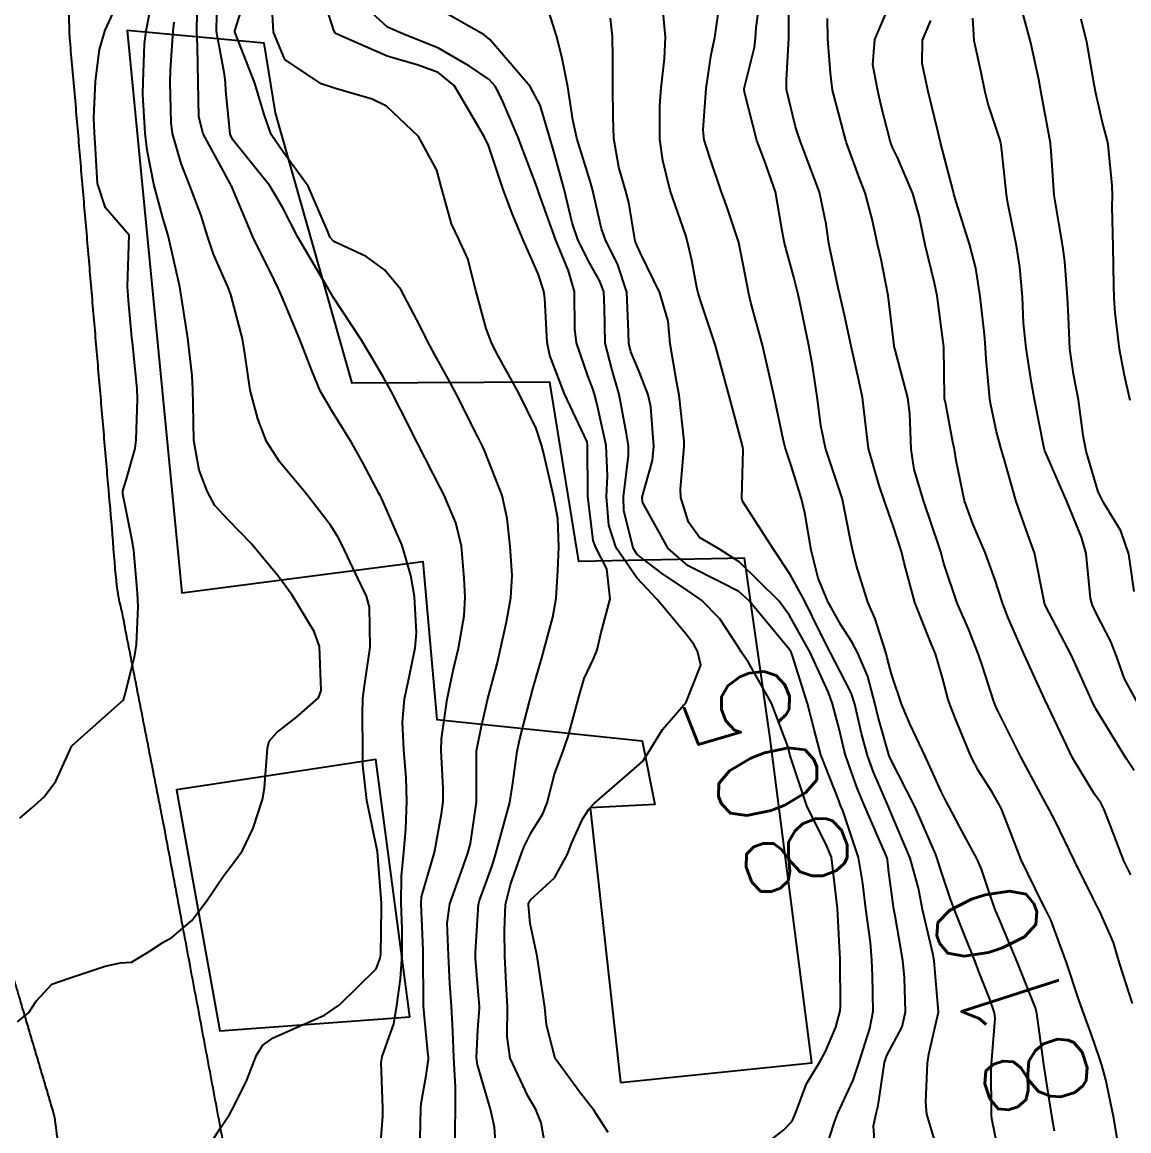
# Model space of a CAD drawing. Header units: metres. Extents: x 307586 to 320046, y 7427249 to 7434250.
# Drawn here: x 319237.87 to 319281.14, y 7429251.93 to 7429295.29 of the extents above; entities that cross this region are included whole.
import ezdxf
from ezdxf.enums import TextEntityAlignment as Align

# ---------------------------------------------------------------- set-up
doc = ezdxf.new("R2010")
doc.units = ezdxf.units.M
doc.header["$MEASUREMENT"] = 0
for name, color, linetype in [('Cotas', 45, 'Continuous'), ('Curvas de Nivel 1m', 11, 'Continuous'), ('Curvas de Nivel 5m', 15, 'Continuous'), ('Edificações', 30, 'Continuous'), ('Vias Primárias', 230, 'Continuous')]:
    doc.layers.add(name, color=color, linetype=linetype)
doc.styles.add('Style-STANDARD', font='STANDARD.shx')

msp = doc.modelspace()

# ---------------------------------------------------------------- linework, layer by layer
at = {"layer": 'Curvas de Nivel 1m', "flags": 128}
for points, elevation in [([(319254.799, 7429250.802), (319254.802, 7429251.97), (319254.809, 7429252.803), (319254.814, 7429253.644), (319254.745, 7429254.804), (319254.703, 7429255.825), (319254.649, 7429256.806), (319254.584, 7429257.689), (319254.534, 7429258.808), (319254.489, 7429260.051), (319254.589, 7429260.807), (319255.047, 7429262.091), (319255.299, 7429262.797), (319255.395, 7429263.169), (319255.633, 7429264.792), (319255.629, 7429266.61), (319255.638, 7429266.793), (319255.823, 7429267.764), (319256.017, 7429268.602), (319256.063, 7429268.788), (319256.438, 7429270.201), (319256.574, 7429270.783), (319256.809, 7429271.845), (319256.977, 7429272.779), (319257.028, 7429273.647), (319256.953, 7429274.78), (319256.825, 7429275.88), (319256.636, 7429276.783), (319255.95, 7429278.545), (319255.871, 7429278.71), (319255.829, 7429278.792), (319255.701, 7429279.05), (319254.809, 7429280.808), (319254.519, 7429281.343), (319253.998, 7429282.284), (319253.711, 7429282.823), (319253.428, 7429283.41), (319252.678, 7429284.834), (319252.041, 7429285.609), (319251.318, 7429286.124), (319250.051, 7429286.718), (319249.91, 7429286.871), (319249.801, 7429287.127), (319249.054, 7429288.88), (319248.092, 7429290.19), (319247.599, 7429290.895), (319247.329, 7429291.68), (319246.968, 7429292.902), (319246.201, 7429294.87), (319246.184, 7429294.92), (319246.188, 7429294.954), (319246.794, 7429296.911)], 801), ([(319258.42, 7429250.762), (319258.162, 7429252.241), (319257.953, 7429252.767), (319257.65, 7429253.27), (319256.953, 7429254.777), (319256.833, 7429255.627), (319256.843, 7429256.779), (319256.789, 7429257.692), (319256.737, 7429258.78), (319256.721, 7429259.787), (319256.768, 7429260.78), (319256.959, 7429261.57), (319257.388, 7429262.774), (319257.49, 7429263.049), (319257.775, 7429263.607), (319258.227, 7429264.325), (319258.4, 7429264.764), (319258.688, 7429265.877), (319259.013, 7429266.758), (319259.221, 7429267.354), (319259.591, 7429268.752), (319259.64, 7429268.948), (319259.846, 7429269.627), (319260.209, 7429270.393), (319260.348, 7429270.743), (319260.493, 7429271.365), (319260.859, 7429272.735), (319260.725, 7429273.913), (319260.297, 7429274.744), (319260.197, 7429275.027), (319259.989, 7429276.749), (319259.986, 7429276.802), (319259.978, 7429278.75), (319259.955, 7429278.874), (319259.071, 7429280.759), (319258.505, 7429282.258), (319258.395, 7429282.766), (319258.301, 7429284.495), (319258.27, 7429284.768), (319258.04, 7429285.455), (319257.454, 7429286.776), (319257.033, 7429287.81), (319256.668, 7429288.784), (319256.098, 7429290.471), (319255.949, 7429290.792), (319255.27, 7429291.958), (319254.758, 7429292.81), (319254.13, 7429293.325), (319253.355, 7429293.607), (319252.14, 7429293.963), (319250.213, 7429294.809), (319250.152, 7429294.834), (319250.107, 7429294.87), (319250.053, 7429294.972), (319249.453, 7429296.877)], 803), ([(319237.78, 7429264.162), (319238.236, 7429264.556), (319238.722, 7429265.001), (319239.186, 7429265.609), (319239.813, 7429266.99), (319241.831, 7429268.786), (319241.875, 7429268.917), (319241.886, 7429268.959), (319242.274, 7429270.538), (319242.344, 7429270.955), (319242.403, 7429272.429), (319242.378, 7429272.955), (319242.23, 7429274.635), (319242.187, 7429274.957), (319241.926, 7429276.257), (319241.8, 7429276.83), (319241.809, 7429276.962), (319241.937, 7429277.382), (319242.284, 7429278.623), (319242.32, 7429278.956), (319242.379, 7429280.554), (319242.37, 7429280.956), (319242.18, 7429282.779), (319242.159, 7429282.958), (319242.025, 7429284.404), (319241.992, 7429284.961), (319242.053, 7429286.96), (319241.126, 7429288.036), (319240.816, 7429288.979), (319240.737, 7429290.337), (319240.695, 7429290.981), (319240.671, 7429291.544), (319240.739, 7429292.981), (319240.897, 7429294.223), (319241.115, 7429294.976), (319241.894, 7429296.688)], 796), ([(319251.833, 7429250.838), (319251.969, 7429252.508), (319251.97, 7429252.837), (319251.904, 7429254.603), (319251.946, 7429254.837), (319252.398, 7429256.121), (319252.523, 7429256.832), (319252.659, 7429257.875), (319252.728, 7429258.83), (319252.721, 7429259.837), (319252.685, 7429260.831), (319252.696, 7429261.889), (319252.797, 7429262.83), (319252.864, 7429263.742), (319252.903, 7429264.829), (319252.877, 7429265.754), (319252.79, 7429266.83), (319252.739, 7429267.915), (319252.813, 7429268.83), (319252.993, 7429269.681), (319253.233, 7429270.826), (319253.28, 7429271.414), (319253.206, 7429272.827), (319253.069, 7429273.655), (319252.722, 7429274.832), (319251.931, 7429276.648), (319251.867, 7429276.775), (319251.831, 7429276.842), (319251.176, 7429278.082), (319250.74, 7429278.858), (319249.971, 7429280.089), (319249.519, 7429280.875), (319249.198, 7429281.671), (319248.718, 7429282.883), (319248.028, 7429284.538), (319247.882, 7429284.892), (319247.734, 7429285.195), (319246.892, 7429286.902), (319246.072, 7429288.828), (319246.05, 7429288.887), (319246.042, 7429288.91), (319246.002, 7429288.983), (319244.951, 7429290.927), (319244.774, 7429291.595), (319244.75, 7429292.931), (319244.725, 7429294.351), (319244.695, 7429294.935), (319244.729, 7429296.373)], 799), ([(319256.423, 7429250.782), (319256.339, 7429252.079), (319256.181, 7429252.785), (319255.669, 7429254.513), (319255.638, 7429254.791), (319255.684, 7429255.893), (319255.748, 7429256.734), (319255.749, 7429256.789), (319255.699, 7429257.4), (319255.596, 7429258.676), (319255.588, 7429258.792), (319255.588, 7429258.918), (319255.708, 7429260.791), (319255.744, 7429260.946), (319256.241, 7429262.302), (319256.383, 7429262.784), (319256.685, 7429263.876), (319256.931, 7429264.779), (319257.052, 7429265.526), (319257.22, 7429266.776), (319257.331, 7429267.262), (319257.718, 7429268.771), (319257.741, 7429268.865), (319257.84, 7429269.216), (319258.189, 7429270.436), (319258.281, 7429270.766), (319258.618, 7429272.02), (319258.748, 7429272.761), (319258.816, 7429273.844), (319258.854, 7429274.761), (319258.807, 7429275.878), (319258.639, 7429276.763), (319258.248, 7429278.469), (319258.178, 7429278.768), (319257.962, 7429279.395), (319257.291, 7429280.777), (319256.42, 7429282.364), (319256.207, 7429282.788), (319256.011, 7429283.311), (319255.604, 7429284.796), (319255.287, 7429286.043), (319254.945, 7429286.807), (319254.656, 7429287.408), (319254.262, 7429288.817), (319254.083, 7429289.503), (319253.358, 7429290.827), (319252.115, 7429292.004), (319251.554, 7429292.285), (319250.121, 7429292.7), (319249.552, 7429292.876), (319248.137, 7429293.836), (319247.692, 7429294.897), (319247.611, 7429296.342)], 802), ([(319269.228, 7429251.032), (319269.64, 7429252.308), (319269.765, 7429252.628), (319270.365, 7429253.917), (319270.601, 7429254.616), (319271.014, 7429255.938), (319271.139, 7429256.608), (319271.113, 7429258.014), (319271.09, 7429258.609), (319271.033, 7429259.3), (319270.852, 7429260.613), (319270.743, 7429261.605), (319270.571, 7429262.618), (319269.954, 7429264.464), (319269.884, 7429264.629), (319269.858, 7429264.694), (319269.795, 7429264.85), (319269.101, 7429266.637), (319268.834, 7429267.629), (319268.577, 7429268.643), (319267.994, 7429270.515), (319267.936, 7429270.649), (319267.864, 7429270.768), (319266.287, 7429272.666), (319265.888, 7429273.022), (319265.199, 7429273.375), (319263.903, 7429274.034), (319263.129, 7429274.708), (319262.128, 7429276.521), (319262.113, 7429276.718), (319262.51, 7429278.151), (319262.565, 7429278.714), (319262.444, 7429280.247), (319262.344, 7429280.716), (319261.992, 7429281.625), (319261.673, 7429282.399), (319261.589, 7429282.726), (319261.579, 7429283.157), (319261.516, 7429284.728), (319261.15, 7429285.84), (319260.69, 7429286.74), (319260.525, 7429287.21), (319260.169, 7429288.749), (319260.078, 7429289.072), (319259.552, 7429290.756), (319259.396, 7429291.471), (319259.203, 7429292.759), (319258.968, 7429293.935), (319258.766, 7429294.764), (319258.172, 7429296.64)], 806), ([(319280.702, 7429251.563), (319280.534, 7429252.497), (319280.236, 7429253.93), (319280.081, 7429254.504), (319279.983, 7429254.813), (319279.685, 7429255.687), (319279.38, 7429256.513), (319279.197, 7429257.019), (319278.704, 7429258.52), (319278.086, 7429260.18), (319277.915, 7429260.528), (319277.746, 7429260.85), (319276.934, 7429262.538), (319276.379, 7429263.949), (319276.144, 7429264.546), (319275.799, 7429265.178), (319275.266, 7429266.017), (319274.979, 7429266.563), (319274.366, 7429268.041), (319274.153, 7429268.575), (319274.076, 7429268.807), (319273.854, 7429269.656), (319273.574, 7429270.583), (319273.374, 7429271.078), (319272.766, 7429272.591), (319272.357, 7429274.144), (319272.249, 7429274.597), (319271.923, 7429275.592), (319271.66, 7429276.333), (319271.568, 7429276.605), (319271.379, 7429277.171), (319270.961, 7429278.615), (319270.854, 7429279.499), (319270.726, 7429280.619), (319270.596, 7429281.228), (319270.286, 7429282.626), (319270.021, 7429283.83), (319269.837, 7429284.632), (319269.771, 7429284.897), (319269.408, 7429286.636), (319269.304, 7429287.398), (319269.041, 7429288.64), (319268.402, 7429290.345), (319268.287, 7429290.648), (319268.108, 7429291.203), (319267.759, 7429292.654), (319267.75, 7429293.033), (319267.845, 7429294.653), (319267.841, 7429296.325)], 811), ([(319281.214, 7429261.944), (319280.946, 7429262.492), (319280.42, 7429263.864), (319280.177, 7429264.504), (319280.044, 7429264.755), (319279.799, 7429265.105), (319278.939, 7429266.519), (319278.109, 7429268.257), (319277.987, 7429268.529), (319277.846, 7429268.832), (319277.059, 7429270.538), (319276.425, 7429271.997), (319276.212, 7429272.547), (319275.897, 7429273.507), (319275.522, 7429274.556), (319275.04, 7429275.679), (319274.719, 7429276.568), (319274.386, 7429278.144), (319274.316, 7429278.575), (319274.262, 7429278.872), (319273.981, 7429280.348), (319273.937, 7429280.58), (319273.933, 7429280.631), (319273.9, 7429282.581), (319273.893, 7429282.693), (319273.646, 7429284.584), (319273.544, 7429285.079), (319273.174, 7429286.589), (319272.941, 7429287.72), (319272.693, 7429288.594), (319272.097, 7429289.996), (319271.895, 7429290.397), (319271.818, 7429290.604), (319271.469, 7429291.963), (319271.32, 7429292.612), (319271.134, 7429293.619), (319271.211, 7429294.614), (319271.964, 7429296.396)], 813), ([(319237.685, 7429256.193), (319238.134, 7429256.56), (319238.416, 7429257.003), (319239.033, 7429257.663), (319239.702, 7429257.907), (319241.113, 7429258.375), (319241.708, 7429258.502), (319242.136, 7429258.529), (319242.829, 7429258.949), (319243.363, 7429259.299), (319243.721, 7429259.5), (319244.502, 7429260.158), (319245.069, 7429260.92), (319245.753, 7429261.92), (319246.189, 7429262.475), (319246.489, 7429262.903), (319246.899, 7429263.775), (319247.263, 7429264.895), (319247.347, 7429265.345), (319247.455, 7429266.894), (319247.531, 7429267.178), (319247.819, 7429267.512), (319248.597, 7429268.111), (319249.457, 7429268.874), (319249.562, 7429269.148), (319249.498, 7429270.874), (319249.281, 7429271.464), (319248.429, 7429272.885), (319247.894, 7429273.619), (319246.821, 7429274.901), (319245.922, 7429275.833), (319245.406, 7429276.396), (319245.116, 7429276.922), (319244.784, 7429277.77), (319244.575, 7429278.931), (319244.549, 7429280.356), (319244.538, 7429280.932), (319244.511, 7429281.455), (319244.35, 7429282.935), (319244.033, 7429284.94), (319243.57, 7429286.945), (319243.367, 7429287.64), (319243.012, 7429288.951), (319242.758, 7429290.288), (319242.673, 7429290.954), (319242.591, 7429292.483), (319242.593, 7429292.955), (319242.656, 7429294.444), (319242.721, 7429294.954), (319242.944, 7429296.173)], 797), ([(319260.774, 7429251.872), (319260.214, 7429252.741), (319259.654, 7429253.46), (319258.705, 7429254.76), (319258.374, 7429256.076), (319258.31, 7429256.764), (319258.06, 7429258.416), (319258.002, 7429258.767), (319257.732, 7429260.043), (319257.661, 7429260.771), (319257.671, 7429260.844), (319257.745, 7429260.963), (319258.681, 7429261.833), (319259.184, 7429262.756), (319259.353, 7429263.171), (319259.783, 7429264.12), (319260.018, 7429264.518), (319260.241, 7429264.743), (319261.807, 7429266.1), (319262.133, 7429266.394), (319262.346, 7429266.715), (319262.899, 7429267.633), (319263.833, 7429268.7), (319264.398, 7429270.148), (319264.276, 7429270.694), (319264.124, 7429270.955), (319263.869, 7429271.3), (319262.7, 7429272.712), (319261.896, 7429273.566), (319261.095, 7429274.732), (319260.807, 7429275.622), (319260.719, 7429276.738), (319260.752, 7429277.549), (319260.696, 7429278.739), (319260.332, 7429280.39), (319260.244, 7429280.746), (319260.186, 7429280.948), (319259.99, 7429281.458), (319259.54, 7429282.755), (319259.472, 7429283.294), (319259.464, 7429284.756), (319259.233, 7429285.566), (319258.729, 7429286.763), (319258.071, 7429288.619), (319258.021, 7429288.771), (319257.986, 7429288.859), (319257.258, 7429290.778), (319256.626, 7429292.277), (319256.361, 7429292.788), (319256.127, 7429293.05), (319255.357, 7429293.579), (319254.145, 7429294.271), (319252.751, 7429294.834), (319252.155, 7429295.095), (319251.239, 7429295.929)], 804), ([(319273.63, 7429251.276), (319273.243, 7429252.584), (319273.198, 7429253.036), (319273.262, 7429254.584), (319273.325, 7429254.935), (319273.693, 7429256.58), (319273.531, 7429258.582), (319273.491, 7429258.817), (319273.076, 7429260.587), (319272.912, 7429261.428), (319272.585, 7429262.592), (319271.791, 7429264.478), (319271.738, 7429264.601), (319271.156, 7429265.959), (319270.923, 7429266.613), (319270.68, 7429267.472), (319270.421, 7429268.621), (319270.281, 7429269.065), (319269.852, 7429269.904), (319269.472, 7429270.634), (319269.062, 7429271.447), (319268.473, 7429272.644), (319267.899, 7429273.689), (319267.263, 7429274.656), (319266.039, 7429276.562), (319266.001, 7429276.669), (319266.056, 7429278.565), (319266.044, 7429278.669), (319265.958, 7429279.017), (319265.516, 7429280.677), (319265.192, 7429281.879), (319264.969, 7429282.686), (319264.435, 7429284.286), (319264.3, 7429284.696), (319264.251, 7429284.913), (319264.046, 7429285.971), (319263.887, 7429286.702), (319263.811, 7429286.947), (319263.209, 7429288.709), (319262.915, 7429289.887), (319262.804, 7429290.713), (319262.8, 7429292.029), (319262.856, 7429292.713), (319262.981, 7429293.871), (319263.024, 7429294.711), (319262.908, 7429295.97)], 808), ([(319271.258, 7429250.605), (319271.157, 7429252.126), (319271.255, 7429252.606), (319271.332, 7429252.92), (319271.583, 7429254.601), (319271.676, 7429254.882), (319272.278, 7429256.003), (319272.409, 7429256.593), (319272.371, 7429257.929), (319272.298, 7429258.594), (319272.001, 7429260.337), (319271.956, 7429260.598), (319271.757, 7429262.037), (319271.697, 7429262.536), (319271.684, 7429262.601), (319271.64, 7429262.726), (319270.812, 7429264.615), (319270.517, 7429265.336), (319270.064, 7429266.626), (319270.011, 7429266.822), (319269.823, 7429267.605), (319269.555, 7429268.633), (319269.395, 7429269.079), (319268.679, 7429270.642), (319267.877, 7429272.092), (319267.473, 7429272.654), (319265.906, 7429274.186), (319265.137, 7429274.682), (319264.358, 7429275.134), (319263.923, 7429275.74), (319263.618, 7429276.703), (319263.608, 7429277.032), (319263.749, 7429278.702), (319263.748, 7429278.91), (319263.553, 7429280.704), (319263.446, 7429281.248), (319263.205, 7429282.708), (319263.121, 7429283.604), (319262.797, 7429284.712), (319262.048, 7429286.264), (319261.895, 7429286.566), (319261.838, 7429286.723), (319261.584, 7429288.243), (319261.463, 7429288.729), (319261.192, 7429289.628), (319260.999, 7429290.737), (319260.972, 7429291.597), (319260.961, 7429292.737), (319260.958, 7429293.92), (319260.956, 7429294.738), (319260.873, 7429295.453)], 807), ([(319276.158, 7429250.545), (319275.785, 7429252.405), (319275.77, 7429252.549), (319275.759, 7429254.461), (319275.763, 7429254.549), (319275.911, 7429256.328), (319275.886, 7429256.548), (319275.701, 7429257.081), (319275.288, 7429258.127), (319275.127, 7429258.559), (319274.725, 7429259.558), (319274.321, 7429260.571), (319274.171, 7429260.997), (319273.759, 7429262.212), (319273.648, 7429262.581), (319273.583, 7429262.764), (319272.784, 7429264.59), (319271.812, 7429266.508), (319271.782, 7429266.57), (319271.772, 7429266.601), (319271.338, 7429268.11), (319271.224, 7429268.609), (319270.933, 7429269.697), (319270.543, 7429270.62), (319270.304, 7429271.06), (319269.874, 7429271.725), (319269.365, 7429272.635), (319268.991, 7429273.544), (319268.721, 7429274.642), (319268.466, 7429276.106), (319268.341, 7429276.646), (319267.946, 7429277.915), (319267.706, 7429278.652), (319267.624, 7429278.988), (319267.271, 7429280.657), (319267.067, 7429281.584), (319266.816, 7429282.662), (319266.363, 7429284.331), (319266.279, 7429284.668), (319266.045, 7429285.879), (319265.919, 7429286.539), (319265.888, 7429286.672), (319265.427, 7429288.04), (319265.198, 7429288.683), (319264.744, 7429290.04), (319264.539, 7429290.693), (319264.493, 7429291.08), (319264.609, 7429292.693), (319264.809, 7429294.024), (319264.95, 7429294.688), (319265.081, 7429295.609)], 809), ([(319281.277, 7429256.908), (319280.777, 7429258.494), (319280.534, 7429259.301), (319280, 7429260.506), (319279.915, 7429260.678), (319279.748, 7429261.018), (319279.005, 7429262.518), (319278.255, 7429264.056), (319278.007, 7429264.528), (319277.797, 7429264.904), (319276.926, 7429266.539), (319276.002, 7429268.387), (319275.93, 7429268.549), (319275.845, 7429268.766), (319275.412, 7429270.11), (319275.266, 7429270.559), (319274.867, 7429271.56), (319274.422, 7429272.572), (319273.906, 7429274.118), (319273.785, 7429274.581), (319273.728, 7429274.769), (319273.105, 7429276.588), (319272.745, 7429277.798), (319272.623, 7429278.593), (319272.579, 7429279.992), (319272.494, 7429280.595), (319272.002, 7429282.483), (319271.977, 7429282.575), (319271.969, 7429282.601), (319271.964, 7429282.64), (319271.733, 7429284.604), (319271.452, 7429286.014), (319271.306, 7429286.611), (319271.097, 7429287.585), (319270.824, 7429288.619), (319270.622, 7429289.156), (319270.102, 7429290.575), (319270.084, 7429290.63), (319270.075, 7429290.659), (319269.551, 7429292.636), (319269.469, 7429293.301), (319269.375, 7429294.638), (319269.361, 7429295.438)], 812), ([(319281.351, 7429273.028), (319281.133, 7429274.492), (319280.825, 7429275.4), (319280.147, 7429276.507), (319279.939, 7429276.929), (319279.474, 7429278.515), (319279.353, 7429279.132), (319279.168, 7429280.518), (319278.981, 7429281.532), (319278.835, 7429282.522), (319278.781, 7429283.763), (319278.744, 7429284.523), (319278.632, 7429285.939), (319278.561, 7429286.525), (319278.241, 7429288.368), (319278.217, 7429288.529), (319278.1, 7429290.262), (319278.08, 7429290.53), (319278.077, 7429290.556), (319277.715, 7429292.534), (319277.614, 7429293.052), (319277.299, 7429294.539), (319276.972, 7429295.734)], 816), ([(319281.191, 7429280.492), (319280.968, 7429281.471), (319280.771, 7429282.498), (319280.607, 7429283.919), (319280.564, 7429284.502), (319280.549, 7429285.013), (319280.523, 7429286.503), (319280.49, 7429288.09), (319280.494, 7429288.504), (319280.485, 7429288.902), (319280.331, 7429290.507), (319280.292, 7429290.694), (319280.112, 7429291.375), (319279.845, 7429292.513), (319279.779, 7429292.862), (319279.498, 7429294.517), (319279.274, 7429295.407)], 817), ([(319244.88, 7429250.921), (319245.634, 7429252.066), (319245.975, 7429252.572), (319246.158, 7429252.905), (319246.647, 7429253.911), (319247.035, 7429254.896), (319247.282, 7429255.289), (319247.68, 7429255.564), (319248.594, 7429255.971), (319249.689, 7429256.46), (319250.271, 7429256.861), (319251.707, 7429258.268), (319251.87, 7429258.68), (319251.892, 7429258.838), (319251.924, 7429260.654), (319251.919, 7429260.838), (319251.763, 7429262.84), (319251.344, 7429264.847), (319251.191, 7429266.233), (319251.185, 7429266.849), (319251.176, 7429268.199), (319251.192, 7429268.85), (319251.263, 7429269.428), (319251.471, 7429270.846), (319251.451, 7429272.418), (319251.33, 7429272.848), (319250.803, 7429273.952), (319250.361, 7429274.863), (319250.209, 7429275.158), (319249.92, 7429275.624), (319248.947, 7429276.88), (319247.945, 7429278.091), (319247.42, 7429278.895), (319247.084, 7429279.781), (319246.78, 7429280.902), (319246.571, 7429282.33), (319246.489, 7429282.905), (319246.029, 7429284.64), (319245.927, 7429284.912), (319245.347, 7429286.221), (319245.11, 7429286.924), (319244.863, 7429287.73), (319244.408, 7429288.935), (319244.085, 7429289.771), (319243.743, 7429290.944), (319243.688, 7429291.363), (319243.653, 7429292.945), (319243.661, 7429293.414), (319243.776, 7429294.944), (319243.806, 7429295.294)], 798), ([(319281.343, 7429266.022), (319281.037, 7429266.492), (319279.842, 7429268.438), (319279.806, 7429268.51), (319279.773, 7429268.582), (319278.896, 7429270.52), (319277.882, 7429272.468), (319277.852, 7429272.53), (319277.842, 7429272.572), (319277.445, 7429274.535), (319277.196, 7429275.261), (319276.728, 7429276.542), (319276.249, 7429278.257), (319276.159, 7429278.548), (319275.97, 7429279.266), (319275.748, 7429280.321), (319275.709, 7429280.554), (319275.564, 7429282.122), (319275.536, 7429282.557), (319275.49, 7429283.078), (319275.329, 7429284.561), (319275.155, 7429285.674), (319274.919, 7429286.567), (319274.381, 7429288.273), (319274.302, 7429288.577), (319274.26, 7429288.753), (319274.091, 7429289.392), (319273.776, 7429290.583), (319273.664, 7429291.028), (319273.297, 7429292.588), (319273.053, 7429293.677), (319273.066, 7429294.591), (319273.394, 7429295.354)], 814)]:
    msp.add_lwpolyline(points, dxfattribs=dict(at, elevation=elevation))
at = {"layer": 'Curvas de Nivel 5m', "flags": 128}
for points, elevation in [([(319278.236, 7429251.925), (319278.132, 7429252.525), (319277.846, 7429254.353), (319277.82, 7429254.529), (319277.682, 7429255.477), (319277.541, 7429256.532), (319277.485, 7429256.743), (319276.777, 7429258.539), (319276.068, 7429260.219), (319275.931, 7429260.548), (319275.748, 7429261.069), (319275.375, 7429262.171), (319275.207, 7429262.558), (319274.536, 7429263.814), (319274.132, 7429264.575), (319274.012, 7429264.793), (319273.799, 7429265.21), (319273.176, 7429266.586), (319272.594, 7429267.829), (319272.259, 7429268.596), (319271.855, 7429269.799), (319271.692, 7429270.435), (319271.651, 7429270.603), (319271.225, 7429271.959), (319270.939, 7429272.614), (319270.494, 7429274.031), (319270.349, 7429274.623), (319270.264, 7429274.973), (319269.945, 7429276.63), (319269.934, 7429276.677), (319269.284, 7429278.637), (319269.095, 7429279.516), (319268.952, 7429280.64), (319268.771, 7429281.867), (319268.63, 7429282.644), (319268.264, 7429284.413), (319268.209, 7429284.648), (319268.04, 7429285.321), (319267.677, 7429286.654), (319267.578, 7429287.135), (319267.32, 7429288.658), (319266.911, 7429289.845), (319266.596, 7429290.665), (319266.121, 7429292.502), (319266.094, 7429292.642), (319266.093, 7429292.67), (319266.098, 7429292.696), (319266.125, 7429292.807), (319266.502, 7429294.312), (319266.542, 7429294.666), (319266.568, 7429295.077), (319266.777, 7429296.671)], 810), ([(319253.415, 7429251.032), (319253.458, 7429252.822), (319253.471, 7429252.996), (319253.662, 7429254.099), (319253.75, 7429254.741), (319253.753, 7429254.819), (319253.745, 7429254.89), (319253.68, 7429255.541), (319253.56, 7429256.821), (319253.554, 7429256.961), (319253.551, 7429258.822), (319253.543, 7429258.994), (319253.462, 7429260.823), (319253.479, 7429261.089), (319253.755, 7429262.017), (319253.989, 7429262.817), (319254.27, 7429264.328), (319254.326, 7429264.812), (319254.323, 7429265.337), (319254.248, 7429266.813), (319254.269, 7429267.265), (319254.481, 7429268.81), (319254.718, 7429269.939), (319254.926, 7429270.804), (319255.146, 7429272.072), (319255.184, 7429272.8), (319255.153, 7429273.542), (319255.04, 7429274.803), (319254.822, 7429275.707), (319254.35, 7429276.814), (319254.213, 7429277.093), (319253.941, 7429277.629), (319253.329, 7429278.826), (319252.664, 7429280.142), (319252.303, 7429280.837), (319251.989, 7429281.416), (319251.463, 7429282.313), (319251.129, 7429282.853), (319250.028, 7429284.535), (319249.834, 7429284.872), (319249.55, 7429285.363), (319248.64, 7429286.884), (319248.064, 7429288.036), (319247.555, 7429288.895), (319246.1, 7429290.693), (319246.006, 7429290.911), (319245.829, 7429292.623), (319245.822, 7429292.915), (319245.782, 7429293.262), (319245.472, 7429294.927), (319245.479, 7429295.608)], 800), ([(319266.896, 7429251.391), (319267.636, 7429251.957), (319267.981, 7429252.305), (319268.116, 7429252.645), (319268.531, 7429253.77), (319269.053, 7429254.636), (319269.282, 7429255.029), (319269.686, 7429255.981), (319269.847, 7429256.628), (319269.86, 7429256.793), (319269.847, 7429258.628), (319269.743, 7429260.63), (319269.517, 7429262.632), (319269.333, 7429263.07), (319268.552, 7429264.642), (319267.905, 7429266.556), (319267.88, 7429266.649), (319267.816, 7429266.941), (319267.161, 7429268.657), (319266.272, 7429270.251), (319265.986, 7429270.669), (319265.865, 7429270.861), (319265.153, 7429271.959), (319264.436, 7429272.692), (319263.888, 7429273.068), (319262.859, 7429273.75), (319261.909, 7429274.476), (319261.758, 7429274.722), (319261.397, 7429276.197), (319261.378, 7429276.728), (319261.571, 7429278.348), (319261.569, 7429278.726), (319261.493, 7429279.194), (319261.211, 7429280.732), (319260.934, 7429281.677), (319260.668, 7429282.74), (319260.631, 7429284.133), (319260.608, 7429284.741), (319260.46, 7429285.166), (319260.044, 7429285.88), (319259.605, 7429286.754), (319259.377, 7429287.44), (319259.063, 7429288.76), (319258.671, 7429290.188), (319258.499, 7429290.766), (319258.116, 7429292.043), (319257.736, 7429292.774), (319256.15, 7429294.619), (319255.932, 7429294.802), (319254.163, 7429295.8)], 805), ([(319281.588, 7429268.484), (319280.975, 7429269.614), (319280.651, 7429270.498), (319280.441, 7429271.073), (319279.879, 7429272.147), (319279.702, 7429272.512), (319279.638, 7429272.761), (319279.465, 7429274.514), (319279.29, 7429275.145), (319278.721, 7429276.522), (319277.959, 7429278.287), (319277.859, 7429278.531), (319277.811, 7429278.685), (319277.448, 7429280.535), (319277.336, 7429281.19), (319277.123, 7429282.539), (319277.024, 7429283.534), (319276.975, 7429284.541), (319276.872, 7429285.715), (319276.748, 7429286.543), (319276.413, 7429288.212), (319276.354, 7429288.547), (319276.146, 7429290.506), (319276.138, 7429290.55), (319276.104, 7429290.677), (319275.645, 7429292.084), (319275.525, 7429292.559), (319275.369, 7429293.327), (319275.091, 7429294.566), (319275.044, 7429295.449)], 815)]:
    msp.add_lwpolyline(points, dxfattribs=dict(at, elevation=elevation))
at = {"layer": 'Edificações'}
for points in [[(319261.263, 7429253.824), (319268.745, 7429254.594), (319267.113, 7429267.277), (319266.111, 7429274.333), (319259.627, 7429274.197), (319258.493, 7429281.218), (319250.772, 7429281.179), (319247.778, 7429291.749), (319247.325, 7429294.467), (319241.973, 7429294.965), (319244.104, 7429272.971), (319253.537, 7429274.194), (319254.083, 7429268.014), (319262.113, 7429267.187), (319262.611, 7429264.695), (319260.072, 7429264.559), (319261.263, 7429253.824)], [(319253.019, 7429256.395), (319251.698, 7429266.451), (319243.908, 7429265.268), (319245.594, 7429255.849), (319253.019, 7429256.395)]]:
    msp.add_lwpolyline(points, dxfattribs=at)
at = {"layer": 'Vias Primárias'}
for points, weights, knots in [([(319426.323, 7429109.899), (319424.377, 7429109.647), (319422.432, 7429109.394), (319416.523, 7429108.203), (319410.614, 7429107.011), (319404.755, 7429105.698), (319398.897, 7429104.386), (319392.541, 7429103.022), (319386.185, 7429101.659), (319380.519, 7429100.639), (319374.853, 7429099.619), (319369.129, 7429099.533), (319363.405, 7429099.446), (319354.074, 7429099.873), (319344.743, 7429100.3), (319338.643, 7429100.759), (319332.544, 7429101.218), (319328.065, 7429102.546), (319323.587, 7429103.875), (319320.368, 7429105.51), (319317.149, 7429107.144), (319313.761, 7429110.005), (319310.372, 7429112.865), (319306.814, 7429116.644), (319303.256, 7429120.422), (319299.867, 7429124.169), (319296.478, 7429127.916), (319293.481, 7429131.866), (319290.484, 7429135.815), (319288.306, 7429138.983), (319286.127, 7429142.151), (319283.487, 7429146.188), (319280.847, 7429150.225), (319278.549, 7429154.005), (319276.251, 7429157.784), (319273.901, 7429161.822), (319271.55, 7429165.86), (319270.205, 7429169.198), (319268.859, 7429172.536), (319267.361, 7429176.809), (319265.863, 7429181.081), (319263.803, 7429185.715), (319261.743, 7429190.348), (319260.499, 7429193.807), (319259.255, 7429197.267), (319257.635, 7429201.779), (319256.016, 7429206.291), (319254.959, 7429209.493), (319253.903, 7429212.696), (319252.608, 7429217.641), (319251.313, 7429222.586), (319249.63, 7429230.009), (319247.946, 7429237.432), (319247.119, 7429242.953), (319246.291, 7429248.475), (319244.863, 7429256.11), (319243.434, 7429263.745), (319242.505, 7429268.482), (319241.575, 7429273.219), (319240.645, 7429284.077), (319239.715, 7429294.935), (319239.547, 7429303.076), (319239.378, 7429311.217), (319239.322, 7429320.308), (319239.267, 7429329.399), (319239.436, 7429339.335), (319239.605, 7429349.27), (319239.492, 7429352.682), (319239.379, 7429356.094), (319239.729, 7429368.018), (319240.079, 7429379.942), (319240.108, 7429382.838), (319240.138, 7429385.733), (319240.9, 7429390.728), (319241.663, 7429395.723), (319243.219, 7429400.503), (319244.775, 7429405.283), (319247.565, 7429413.858), (319255.515, 7429418.113), (319260.996, 7429421.046), (319267.212, 7429420.935), (319273.126, 7429420.829), (319278.59, 7429418.564), (319286.218, 7429415.46), (319293.846, 7429412.356), (319300.523, 7429409.214), (319307.2, 7429406.073), (319314.517, 7429402.997), (319321.835, 7429399.921), (319327.449, 7429397.561), (319328.97, 7429391.664)], [1, 1, 1, 1, 1, 1, 1, 1, 1, 1, 1, 1, 1, 1, 1, 1, 1, 1, 1, 1, 1, 1, 1, 1, 1, 1, 1, 1, 1, 1, 1, 1, 1, 1, 1, 1, 1, 1, 1, 1, 1, 1, 1, 1, 1, 1, 1, 1, 1, 1, 1, 1, 1, 1, 1, 1, 1, 1, 1, 1, 1, 1, 1, 1, 1, 1, 1, 1, 1, 1, 1, 1, 1, 1, 1, 1, 1, 0.927778470966, 1, 0.967754199408, 1, 0.982472319861, 1, 1, 1, 1, 1, 1, 1, 0.895992721189, 1], [28.805863, 28.805863, 28.805863, 29.242191, 29.242191, 30.242191, 30.242191, 31.242191, 31.242191, 32.242191, 32.242191, 33.242191, 33.242191, 34.242191, 34.242191, 35.242191, 35.242191, 36.242191, 36.242191, 37.242191, 37.242191, 38.242191, 38.242191, 39.242191, 39.242191, 40.242191, 40.242191, 41.242191, 41.242191, 42.242191, 42.242191, 43.242191, 43.242191, 44.242191, 44.242191, 45.242191, 45.242191, 46.242191, 46.242191, 47.242191, 47.242191, 48.242191, 48.242191, 49.242191, 49.242191, 50.242191, 50.242191, 51.242191, 51.242191, 52.242191, 52.242191, 53.242191, 53.242191, 54.242191, 54.242191, 55.242191, 55.242191, 56.242191, 56.242191, 57.242191, 57.242191, 58.242191, 58.242191, 59.242191, 59.242191, 60.242191, 60.242191, 61.242191, 61.242191, 62.242191, 62.242191, 63.242191, 63.242191, 64.242191, 64.242191, 65.242191, 65.242191, 66.242191, 66.242191, 67.006955, 67.006955, 67.516234, 67.516234, 67.891245, 67.891245, 68.891245, 68.891245, 69.891245, 69.891245, 70.891245, 70.891245, 71.811514, 71.811514, 71.811514]), ([(319426.323, 7429109.899), (319424.377, 7429109.647), (319422.432, 7429109.394), (319416.523, 7429108.203), (319410.614, 7429107.011), (319404.755, 7429105.698), (319398.897, 7429104.386), (319392.541, 7429103.022), (319386.185, 7429101.659), (319380.519, 7429100.639), (319374.853, 7429099.619), (319369.129, 7429099.533), (319363.405, 7429099.446), (319354.074, 7429099.873), (319344.743, 7429100.3), (319338.643, 7429100.759), (319332.544, 7429101.218), (319328.065, 7429102.546), (319323.587, 7429103.875), (319320.368, 7429105.51), (319317.149, 7429107.144), (319313.761, 7429110.005), (319310.372, 7429112.865), (319306.814, 7429116.644), (319303.256, 7429120.422), (319299.867, 7429124.169), (319296.478, 7429127.916), (319293.481, 7429131.866), (319290.484, 7429135.815), (319288.306, 7429138.983), (319286.127, 7429142.151), (319283.487, 7429146.188), (319280.847, 7429150.225), (319278.549, 7429154.005), (319276.251, 7429157.784), (319273.901, 7429161.822), (319271.55, 7429165.86), (319270.205, 7429169.198), (319268.859, 7429172.536), (319267.361, 7429176.809), (319265.863, 7429181.081), (319263.803, 7429185.715), (319261.743, 7429190.348), (319260.499, 7429193.807), (319259.255, 7429197.267), (319257.635, 7429201.779), (319256.016, 7429206.291), (319254.959, 7429209.493), (319253.903, 7429212.696), (319252.608, 7429217.641), (319251.313, 7429222.586), (319249.63, 7429230.009), (319247.946, 7429237.432), (319247.119, 7429242.953), (319246.291, 7429248.475), (319244.863, 7429256.11), (319243.434, 7429263.745), (319242.505, 7429268.482), (319241.575, 7429273.219), (319240.645, 7429284.077), (319239.715, 7429294.935), (319239.547, 7429303.076), (319239.378, 7429311.217), (319239.322, 7429320.308), (319239.267, 7429329.399), (319239.436, 7429339.335), (319239.605, 7429349.27), (319239.492, 7429352.682), (319239.379, 7429356.094), (319239.729, 7429368.018), (319240.079, 7429379.942), (319240.108, 7429382.838), (319240.138, 7429385.733), (319240.9, 7429390.728), (319241.663, 7429395.723), (319243.219, 7429400.503), (319244.775, 7429405.283), (319247.565, 7429413.858), (319255.515, 7429418.113), (319260.996, 7429421.046), (319267.212, 7429420.935), (319273.126, 7429420.829), (319278.59, 7429418.564), (319286.218, 7429415.46), (319293.846, 7429412.356), (319300.523, 7429409.214), (319307.2, 7429406.073), (319314.517, 7429402.997), (319321.835, 7429399.921), (319327.449, 7429397.561), (319328.97, 7429391.664)], [1, 1, 1, 1, 1, 1, 1, 1, 1, 1, 1, 1, 1, 1, 1, 1, 1, 1, 1, 1, 1, 1, 1, 1, 1, 1, 1, 1, 1, 1, 1, 1, 1, 1, 1, 1, 1, 1, 1, 1, 1, 1, 1, 1, 1, 1, 1, 1, 1, 1, 1, 1, 1, 1, 1, 1, 1, 1, 1, 1, 1, 1, 1, 1, 1, 1, 1, 1, 1, 1, 1, 1, 1, 1, 1, 1, 1, 0.927778470966, 1, 0.967754199408, 1, 0.982472319861, 1, 1, 1, 1, 1, 1, 1, 0.895992721189, 1], [28.805863, 28.805863, 28.805863, 29.242191, 29.242191, 30.242191, 30.242191, 31.242191, 31.242191, 32.242191, 32.242191, 33.242191, 33.242191, 34.242191, 34.242191, 35.242191, 35.242191, 36.242191, 36.242191, 37.242191, 37.242191, 38.242191, 38.242191, 39.242191, 39.242191, 40.242191, 40.242191, 41.242191, 41.242191, 42.242191, 42.242191, 43.242191, 43.242191, 44.242191, 44.242191, 45.242191, 45.242191, 46.242191, 46.242191, 47.242191, 47.242191, 48.242191, 48.242191, 49.242191, 49.242191, 50.242191, 50.242191, 51.242191, 51.242191, 52.242191, 52.242191, 53.242191, 53.242191, 54.242191, 54.242191, 55.242191, 55.242191, 56.242191, 56.242191, 57.242191, 57.242191, 58.242191, 58.242191, 59.242191, 59.242191, 60.242191, 60.242191, 61.242191, 61.242191, 62.242191, 62.242191, 63.242191, 63.242191, 64.242191, 64.242191, 65.242191, 65.242191, 66.242191, 66.242191, 67.006955, 67.006955, 67.516234, 67.516234, 67.891245, 67.891245, 68.891245, 68.891245, 69.891245, 69.891245, 70.891245, 70.891245, 71.811514, 71.811514, 71.811514]), ([(319236.35, 7429005.79), (319229.913, 7429007.599), (319228.097, 7429014.034), (319227.104, 7429017.553), (319226.11, 7429021.071), (319224.079, 7429027.548), (319222.047, 7429034.026), (319220.425, 7429039.615), (319218.802, 7429045.204), (319216.652, 7429052.222), (319214.502, 7429059.239), (319211.878, 7429067.301), (319209.254, 7429075.363), (319207.104, 7429082.793), (319204.954, 7429090.223), (319202.392, 7429098.794), (319199.829, 7429107.366), (319197.492, 7429115.096), (319195.154, 7429122.827), (319193.573, 7429126.186), (319191.992, 7429129.546), (319189.903, 7429134.483), (319187.815, 7429139.421), (319184.431, 7429146.599), (319181.046, 7429153.777), (319174.963, 7429165.308), (319168.88, 7429176.839), (319167.578, 7429182.122), (319166.275, 7429187.406), (319164.566, 7429192.828), (319162.857, 7429198.251), (319160.584, 7429204.168), (319158.31, 7429210.085), (319156.625, 7429214.983), (319154.94, 7429219.882), (319154.001, 7429224.428), (319153.061, 7429228.974), (319152.983, 7429233.55), (319152.905, 7429238.126), (319154.643, 7429248.645), (319165.199, 7429247.147), (319169.462, 7429246.787), (319173.724, 7429246.428), (319184.205, 7429245.621), (319194.498, 7429247.755), (319198.582, 7429249.377), (319202.665, 7429250.999), (319208.085, 7429252.969), (319213.504, 7429254.939), (319221.021, 7429259.451), (319228.537, 7429263.963), (319231.896, 7429266.449), (319235.254, 7429268.935), (319236.359, 7429263.524), (319237.464, 7429258.113), (319238.293, 7429255.311), (319239.123, 7429252.509), (319239.394, 7429250.462, 2.606), (319239.665, 7429248.414, 5.213)], [1, 0.872335858669, 1, 1, 1, 1, 1, 1, 1, 1, 1, 1, 1, 1, 1, 1, 1, 1, 1, 1, 1, 1, 1, 1, 1, 1, 1, 1, 1, 1, 1, 1, 1, 1, 1, 1, 1, 1, 1, 0.715144370845, 1, 1, 1, 0.990134877931, 1, 1, 1, 1, 1, 1, 1, 1, 1, 1, 1, 1, 1, 1, 1], [0, 0, 0, 1.021673, 1.021673, 2.021673, 2.021673, 3.021673, 3.021673, 4.021673, 4.021673, 5.021673, 5.021673, 6.021673, 6.021673, 7.021673, 7.021673, 8.021673, 8.021673, 9.021673, 9.021673, 10.021673, 10.021673, 11.021673, 11.021673, 12.021673, 12.021673, 13.021673, 13.021673, 14.021673, 14.021673, 15.021673, 15.021673, 16.021673, 16.021673, 17.021673, 17.021673, 18.021673, 18.021673, 19.021673, 19.021673, 20.569604, 20.569604, 21.569604, 21.569604, 21.850765, 21.850765, 22.850765, 22.850765, 23.850765, 23.850765, 24.850765, 24.850765, 25.850765, 25.850765, 26.850765, 26.850765, 27.850765, 27.850765, 28.850765, 28.850765, 28.850765]), ([(319236.35, 7429005.79), (319229.913, 7429007.599), (319228.097, 7429014.034), (319227.104, 7429017.553), (319226.11, 7429021.071), (319224.079, 7429027.548), (319222.047, 7429034.026), (319220.425, 7429039.615), (319218.802, 7429045.204), (319216.652, 7429052.222), (319214.502, 7429059.239), (319211.878, 7429067.301), (319209.254, 7429075.363), (319207.104, 7429082.793), (319204.954, 7429090.223), (319202.392, 7429098.794), (319199.829, 7429107.366), (319197.492, 7429115.096), (319195.154, 7429122.827), (319193.573, 7429126.186), (319191.992, 7429129.546), (319189.903, 7429134.483), (319187.815, 7429139.421), (319184.431, 7429146.599), (319181.046, 7429153.777), (319174.963, 7429165.308), (319168.88, 7429176.839), (319167.578, 7429182.122), (319166.275, 7429187.406), (319164.566, 7429192.828), (319162.857, 7429198.251), (319160.584, 7429204.168), (319158.31, 7429210.085), (319156.625, 7429214.983), (319154.94, 7429219.882), (319154.001, 7429224.428), (319153.061, 7429228.974), (319152.983, 7429233.55), (319152.905, 7429238.126), (319154.643, 7429248.645), (319165.199, 7429247.147), (319169.462, 7429246.787), (319173.724, 7429246.428), (319184.205, 7429245.621), (319194.498, 7429247.755), (319198.582, 7429249.377), (319202.665, 7429250.999), (319208.085, 7429252.969), (319213.504, 7429254.939), (319221.021, 7429259.451), (319228.537, 7429263.963), (319231.896, 7429266.449), (319235.254, 7429268.935), (319236.359, 7429263.524), (319237.464, 7429258.113), (319238.293, 7429255.311), (319239.123, 7429252.509), (319239.394, 7429250.462, 2.606), (319239.665, 7429248.414, 5.213)], [1, 0.872335858669, 1, 1, 1, 1, 1, 1, 1, 1, 1, 1, 1, 1, 1, 1, 1, 1, 1, 1, 1, 1, 1, 1, 1, 1, 1, 1, 1, 1, 1, 1, 1, 1, 1, 1, 1, 1, 1, 0.715144370845, 1, 1, 1, 0.990134877931, 1, 1, 1, 1, 1, 1, 1, 1, 1, 1, 1, 1, 1, 1, 1], [0, 0, 0, 1.021673, 1.021673, 2.021673, 2.021673, 3.021673, 3.021673, 4.021673, 4.021673, 5.021673, 5.021673, 6.021673, 6.021673, 7.021673, 7.021673, 8.021673, 8.021673, 9.021673, 9.021673, 10.021673, 10.021673, 11.021673, 11.021673, 12.021673, 12.021673, 13.021673, 13.021673, 14.021673, 14.021673, 15.021673, 15.021673, 16.021673, 16.021673, 17.021673, 17.021673, 18.021673, 18.021673, 19.021673, 19.021673, 20.569604, 20.569604, 21.569604, 21.569604, 21.850765, 21.850765, 22.850765, 22.850765, 23.850765, 23.850765, 24.850765, 24.850765, 25.850765, 25.850765, 26.850765, 26.850765, 27.850765, 27.850765, 28.850765, 28.850765, 28.850765])]:
    msp.add_rational_spline(points, weights, degree=2, knots=knots, dxfattribs=at)

# ---------------------------------------------------------------- texts
at = {"layer": 'Cotas', "style": 'Style-STANDARD'}
for s, rotation, p in [('805', 111.2653, (319267.02, 7429265.59, 805)), ('810', 107.9068, (319276.549, 7429257.064, 810))]:
    msp.add_text(s, height=4, rotation=rotation, dxfattribs=at).set_placement(p, align=Align.MIDDLE_CENTER)

doc.saveas('drawing.dxf')
